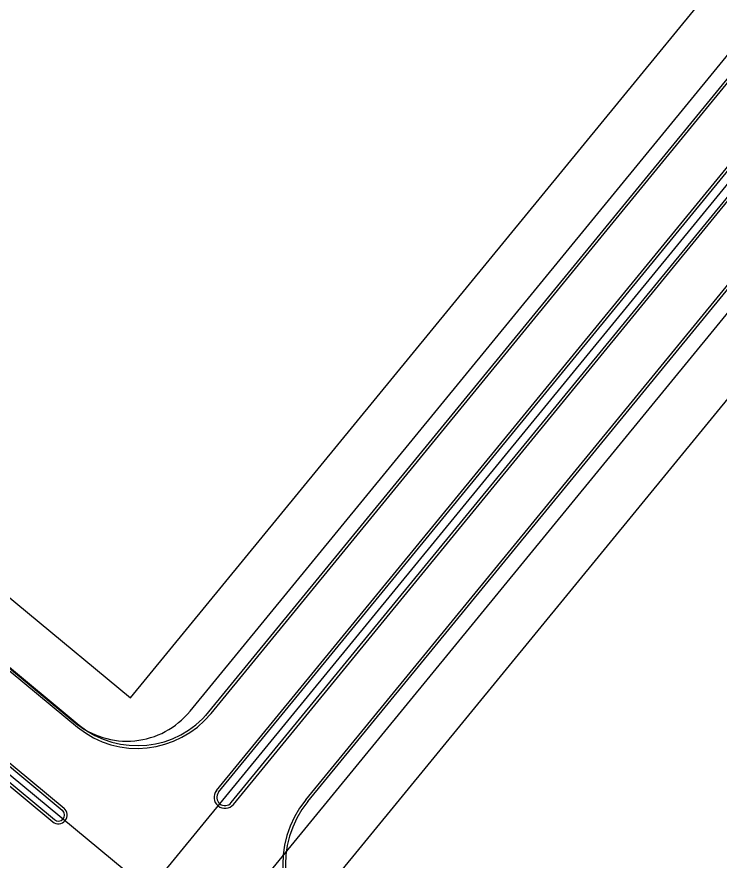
# Model space of a CAD drawing. Extents: x 5056 to 8489, y 7656 to 10510.
# Drawn here: x 6929.3 to 7187.6, y 8491.6 to 8801.7 of the extents above; entities that cross this region are included whole.
import ezdxf

# ---------------------------------------------------------------- set-up
doc = ezdxf.new("R2010")
doc.units = 0
for name, color, linetype in [('Ex Easements', 7, 'Continuous'), ('Ex Parcels', 7, 'Continuous'), ('Ex Roads', 7, 'Continuous')]:
    doc.layers.add(name, color=color, linetype=linetype)

msp = doc.modelspace()

# ---------------------------------------------------------------- linework, layer by layer
at = {"layer": 'Ex Easements'}
msp.add_line((7250.09, 8734.47), (7019.68, 8453.14), dxfattribs=at)
msp.add_lwpolyline([(6521.26, 8924.34), (6971.02, 8551.55), (7365.11, 9032.74)], dxfattribs=at)
at = {"layer": 'Ex Parcels'}
for p, q in [((6992.87, 8546.66), (7380.59, 9020.07)), ((7004.21, 8465.81), (7427.01, 8982.06)), ((6508.5, 8908.94), (6950.51, 8542.57))]:
    msp.add_line(p, q, dxfattribs=at)
msp.add_arc((6969.66, 8565.67), 30, 230.3461, 320.6828, dxfattribs=at)
msp.add_arc((6969.66, 8565.67), 30, 230.3461, 320.6828, dxfattribs=at)
at = {"layer": 'Ex Roads'}
for p, q in [((6981, 8484.82), (7403.8, 9001.06)), ((6489.35, 8885.84), (6977.82, 8480.97)), ((6998.71, 8545.12), (7193.44, 8782.88)), ((7000.6, 8545.84), (7194.2, 8782.23)), ((7002.61, 8517.52), (7209.03, 8769.56)), ((7003.38, 8516.89), (7209.79, 8768.91)), ((7008.02, 8513.09), (7214.35, 8765.01)), ((7008.8, 8512.45), (7215.11, 8764.36)), ((7035.39, 8514.15), (7229.94, 8751.69)), ((7036.16, 8513.51), (7230.7, 8751.04)), ((6808.93, 8658.95), (6951.56, 8540.77)), ((6809.57, 8659.72), (6952.2, 8541.54)), ((6796.98, 8633.78), (6945.97, 8510.32)), ((6797.62, 8634.55), (6946.61, 8511.09)), ((6793.47, 8629.55), (6942.46, 8506.08)), ((6794.11, 8630.32), (6943.1, 8506.85))]:
    msp.add_line(p, q, dxfattribs=at)
for centre, radius, start, end in [((6973.52, 8568.02), 35, 231.1384, 320.6828), ((6973.52, 8568.02), 34, 231.1384, 320.6828), ((7005.7, 8514.99), 4, 140.6828, 230.6828), ((7005.7, 8514.99), 3, 140.6828, 230.6828), ((7005.7, 8514.99), 3, 230.6828, 320.6828), ((7064.4, 8490.39), 37.5, 140.6828, 230.3461), ((7064.4, 8490.39), 36.5, 140.6828, 230.3461), ((6944.54, 8508.58), 2.25, 320.0354, 50.3512), ((6944.54, 8508.58), 3.25, 320.0354, 50.3512), ((7005.7, 8514.99), 4, 230.6828, 320.6828), ((6944.54, 8508.58), 2.25, 230.3512, 320.0354), ((6944.54, 8508.58), 3.25, 230.3512, 320.0354)]:
    msp.add_arc(centre, radius, start, end, dxfattribs=at)

doc.saveas('drawing.dxf')
